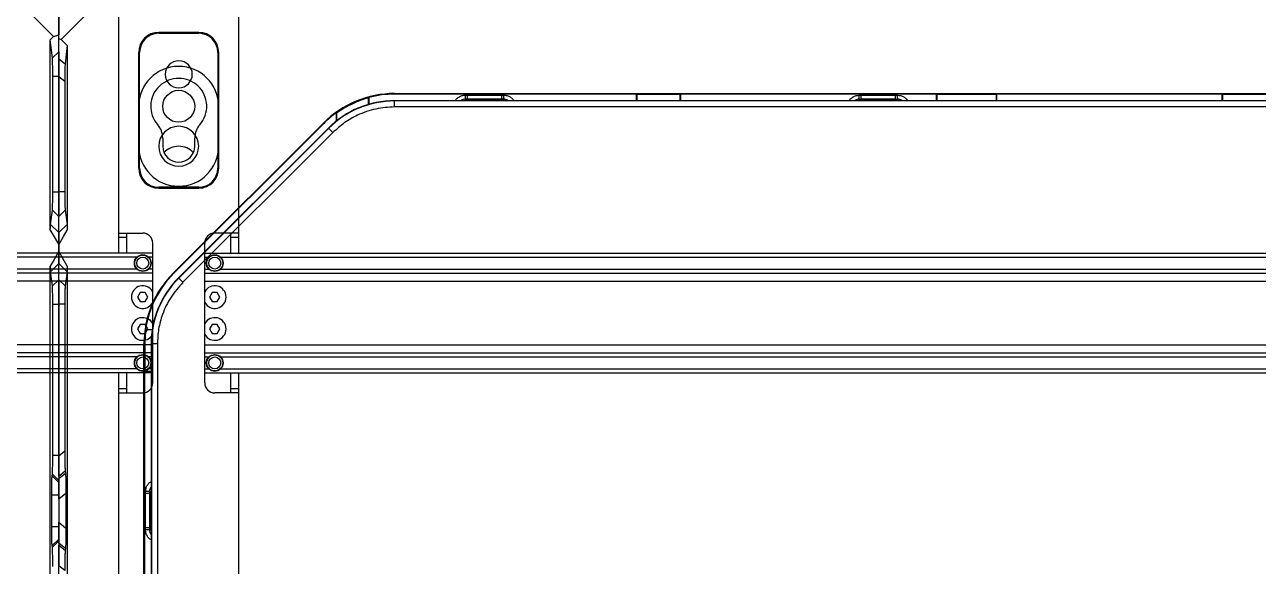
# Model space of a CAD drawing. Header units: millimetres. Extents: x 9226 to 36041, y 16031 to 21779.
# Drawn here: x 30476.7 to 30785.2, y 18626.8 to 18762.4 of the extents above; entities that cross this region are included whole.
import ezdxf

# ---------------------------------------------------------------- set-up
doc = ezdxf.new("R2010")
doc.units = ezdxf.units.MM
doc.layers.add('02___PRT_ALL_AXES', color=7, linetype='Continuous')

# ---------------------------------------------------------------- blocks, each defined once
blk = doc.blocks.new('G$CBB86864E')
at = {"color": 114, "linetype": 'Continuous', "true_color": 0x139b48}
for p, q in [((42, 612.5), (42, 672.5)), ((72, 612.5), (72, 672.5)), ((47, 649.25), (47, 639.25)), ((67, 639.25), (67, 649.25)), ((53, 641.31), (53, 639.25)), ((61, 639.25), (61, 641.31)), ((42, 617.5), (48, 617.5)), ((44, 612.5), (44, 617.5)), ((72, 617.5), (66, 617.5)), ((70, 612.5), (70, 617.5)), ((42, 616.5), (44, 616.5)), ((50.5, 580), (50.5, 615)), ((63.5, 580), (63.5, 615)), ((70, 616.5), (72, 616.5)), ((50.5, 612.5), (0.5, 612.5)), ((50.5, 611.5), (49.47, 611.5)), ((63.5, 612.5), (590.5, 612.5)), ((63.5, 611.5), (64.53, 611.5)), ((50.5, 608.5), (49.47, 608.5)), ((63.5, 608.5), (64.53, 608.5)), ((50.5, 605.5), (0, 605.5)), ((50.5, 607.5), (0.5, 607.5)), ((63.5, 607.5), (590.5, 607.5)), ((63.5, 605.5), (590.5, 605.5)), ((47.35, 602.62), (46.71, 601.5)), ((48.64, 602.62), (47.35, 602.62)), ((49.29, 601.5), (48.64, 602.62)), ((65.36, 602.62), (64.71, 601.5)), ((66.64, 602.62), (65.36, 602.62)), ((67.29, 601.5), (66.64, 602.62)), ((46.71, 601.5), (47.35, 600.38)), ((47.35, 600.38), (48.64, 600.38)), ((48.64, 600.38), (49.29, 601.5)), ((64.71, 601.5), (65.36, 600.38)), ((65.36, 600.38), (66.64, 600.38)), ((66.64, 600.38), (67.29, 601.5)), ((47.35, 594.62), (46.71, 593.5)), ((46.71, 593.5), (47.35, 592.38)), ((48.64, 594.62), (47.35, 594.62)), ((47.35, 592.38), (48.64, 592.38)), ((49.29, 593.5), (48.64, 594.62)), ((48.64, 592.38), (49.29, 593.5)), ((65.36, 594.62), (64.71, 593.5)), ((64.71, 593.5), (65.36, 592.38)), ((66.64, 594.62), (65.36, 594.62)), ((65.36, 592.38), (66.64, 592.38)), ((67.29, 593.5), (66.64, 594.62)), ((66.64, 592.38), (67.29, 593.5)), ((50.5, 589.5), (0, 589.5)), ((63.5, 589.5), (590.5, 589.5)), ((50.5, 587.5), (0.5, 587.5)), ((50.5, 586.5), (49.47, 586.5)), ((63.5, 587.5), (590.5, 587.5)), ((63.5, 586.5), (64.53, 586.5)), ((50.5, 583.5), (49.47, 583.5)), ((63.5, 583.5), (64.53, 583.5)), ((50.5, 582.5), (0.5, 582.5)), ((42, 95), (42, 582.5)), ((44, 577.5), (44, 582.5)), ((63.5, 582.5), (590.5, 582.5)), ((70, 577.5), (70, 582.5)), ((72, 95), (72, 582.5)), ((44, 578.5), (42, 578.5)), ((42, 577.5), (48, 577.5)), ((72, 577.5), (66, 577.5)), ((72, 578.5), (70, 578.5))]:
    blk.add_line(p, q, dxfattribs=at)
for centre, radius in [((48, 610), 2), ((48, 610), 1.5), ((66, 610), 2), ((66, 610), 1.5), ((48, 585), 2), ((48, 585), 1.5), ((66, 585), 2), ((66, 585), 1.5)]:
    blk.add_circle(centre, radius, dxfattribs=at)
for centre, radius, start, end in [((57, 649.25), 10, 0, 180), ((57, 649.25), 7, 318.5904, 221.4096), ((48, 641.31), 5, 0, 41.4096), ((66, 641.31), 5, 138.5904, 180), ((57, 639.25), 10, 180, 0), ((57, 639.25), 4, 180, 0), ((57, 634.25), 5, 43.1308, 136.8692), ((48, 615), 2.5, 0, 90), ((66, 615), 2.5, 90, 180), ((48, 580), 2.5, 270, 0), ((66, 580), 2.5, 180, 270)]:
    blk.add_arc(centre, radius, start, end, dxfattribs=at)
at = {"layer": '02___PRT_ALL_AXES', "color": 114, "linetype": 'Continuous', "true_color": 0x139b48}
for p, q in [((46.53, 611.5), (7.47, 611.5)), ((67.47, 611.5), (586.53, 611.5)), ((46.53, 608.5), (7.47, 608.5)), ((67.47, 608.5), (586.53, 608.5)), ((46.53, 586.5), (7.47, 586.5)), ((67.47, 586.5), (586.53, 586.5)), ((46.53, 583.5), (7.47, 583.5)), ((67.47, 583.5), (586.53, 583.5))]:
    blk.add_line(p, q, dxfattribs=at)
for centre, radius in [((57, 649.25), 4), ((48, 610), 2.1), ((66, 610), 2.1), ((48, 585), 2.1), ((66, 585), 2.1)]:
    blk.add_circle(centre, radius, dxfattribs=at)
for centre, start, end in [((48, 601.5), 28.0842, 331.9158), ((66, 601.5), 208.0842, 151.9158), ((48, 593.5), 28.0842, 331.9158), ((66, 593.5), 208.0842, 151.9158)]:
    blk.add_arc(centre, 2.84, start, end, dxfattribs=at)
blk = doc.blocks.new('*U254')
blk.add_blockref('G$CBB86864E', (-306, -341.75))
blk = doc.blocks.new('*U248')
blk.add_blockref('*U254', (600, 0))
blk = doc.blocks.new('G$C9B8E3940')
at = {"color": 7, "linetype": 'Continuous', "lineweight": 25}
for p, q in [((0, 374.63), (0, 382.17)), ((7.56, 381.34), (0.63, 374.41)), ((598.66, 375.13), (592.24, 381.54)), ((600, 382.17), (600, 375.59)), ((0, 374.63), (0.63, 374.41)), ((0, 369.52), (0, 374.63)), ((0.63, 374.41), (2.12, 372.88)), ((25, 376.13), (25, 376.17)), ((35, 376.17), (25, 376.17)), ((25, 375.95), (25, 376.13)), ((25, 376.13), (35, 376.13)), ((25, 375.95), (35, 375.95)), ((35, 376.13), (35, 376.17)), ((35, 375.95), (35, 376.13)), ((597.89, 374.34), (598.66, 375.13)), ((597.89, 326.7), (597.89, 374.34)), ((598.41, 369.77), (597.89, 374.34)), ((598.66, 375.13), (600, 375.59)), ((600, 371.31), (600, 375.59)), ((2.12, 372.88), (1.59, 368.29)), ((2.12, 372.88), (2.12, 326.7)), ((20.04, 371.17), (20, 371.17)), ((20, 371.17), (20, 342.17)), ((20.04, 342.17), (20.04, 371.17)), ((20.04, 371.17), (20.22, 371.17)), ((20.22, 342.17), (20.22, 371.17)), ((39.78, 371.17), (39.96, 371.17)), ((39.78, 371.17), (39.78, 342.17)), ((39.96, 371.17), (39.96, 342.17)), ((39.96, 371.17), (40, 371.17)), ((40, 342.17), (40, 371.17)), ((598.41, 369.77), (600, 371.31)), ((0, 369.52), (1.59, 368.29)), ((1.5, 363.91), (0, 365.07)), ((0, 336.24), (0, 365.07)), ((598.5, 336.24), (598.5, 365.21)), ((598.5, 365.21), (600, 365.21)), ((600, 365.21), (600, 336.24)), ((1.5, 363.91), (1.5, 336.24)), ((77.43, 358.14), (77.43, 359.75)), ((77.52, 359.87), (77.52, 358.16)), ((84, 360.87), (516, 360.87)), ((84, 360.72), (84, 360.87)), ((144.48, 360.72), (84, 360.72)), ((84, 359), (84, 359.08)), ((101.5, 359.08), (84, 359.08)), ((84, 357.51), (84, 359)), ((516, 359), (84, 359)), ((101.67, 359.17), (101.5, 359.08)), ((111.33, 359.17), (101.67, 359.17)), ((101.68, 359.37), (111.32, 359.37)), ((101.71, 360.47), (102.21, 360.47)), ((102.21, 360.47), (110.79, 360.47)), ((102.21, 359.47), (102.21, 360.47)), ((110.79, 359.47), (102.21, 359.47)), ((110.79, 360.47), (111.29, 360.47)), ((110.79, 359.47), (110.79, 360.47)), ((111.29, 359.47), (110.79, 359.47)), ((111.29, 359.47), (111.29, 360.47)), ((111.5, 359.08), (111.33, 359.17)), ((200, 359.08), (111.5, 359.08)), ((144.48, 360.72), (144.57, 360.63)), ((144.48, 359.08), (144.48, 360.72)), ((155.43, 360.63), (144.57, 360.63)), ((144.57, 360.63), (144.57, 359.08)), ((155.43, 360.63), (155.52, 360.72)), ((155.43, 359.08), (155.43, 360.63)), ((219.48, 360.72), (155.52, 360.72)), ((155.52, 360.72), (155.52, 359.08)), ((200.17, 359.17), (200, 359.08)), ((209.83, 359.17), (200.17, 359.17)), ((200.18, 359.37), (209.82, 359.37)), ((200.21, 359.47), (200.21, 360.45)), ((200.71, 360.45), (209.29, 360.45)), ((200.71, 359.47), (200.71, 360.45)), ((209.29, 359.47), (200.71, 359.47)), ((209.29, 359.47), (209.29, 360.45)), ((209.79, 359.47), (209.79, 360.45)), ((210, 359.08), (209.83, 359.17)), ((390, 359.08), (210, 359.08)), ((219.48, 360.72), (219.57, 360.63)), ((219.48, 359.08), (219.48, 360.72)), ((234.43, 360.63), (219.57, 360.63)), ((219.57, 360.63), (219.57, 359.08)), ((234.43, 360.63), (234.52, 360.72)), ((234.43, 360.63), (234.43, 359.08)), ((290.98, 360.72), (234.52, 360.72)), ((234.52, 360.72), (234.52, 359.08)), ((290.98, 360.72), (291.07, 360.63)), ((290.98, 359.08), (290.98, 360.72)), ((308.93, 360.63), (291.07, 360.63)), ((291.07, 360.63), (291.07, 359.08)), ((69.48, 354.04), (69.48, 356.09)), ((69.57, 354.1), (69.57, 356.04)), ((516, 357.51), (84, 357.51)), ((28.68, 315.99), (66.18, 353.49)), ((66.29, 353.38), (28.79, 315.89)), ((67.45, 352.22), (29.95, 314.73)), ((67.5, 352.17), (30, 314.67)), ((66.29, 353.38), (66.18, 353.49)), ((67.5, 352.17), (67.45, 352.22)), ((68.56, 351.11), (31.06, 313.61)), ((20.04, 342.17), (20, 342.17)), ((20.04, 342.17), (20.22, 342.17)), ((39.78, 342.17), (39.96, 342.17)), ((39.96, 342.17), (40, 342.17)), ((35, 337.39), (25, 337.39)), ((25, 337.21), (25, 337.39)), ((35, 337.21), (25, 337.21)), ((25, 337.21), (25, 337.17)), ((25, 337.17), (35, 337.17)), ((35, 337.21), (35, 337.39)), ((35, 337.21), (35, 337.17)), ((1.5, 336.24), (0, 336.24)), ((598.5, 336.24), (600, 336.24)), ((1.6, 331.65), (0, 330.1)), ((1.6, 331.65), (2.06, 328.07)), ((597.94, 328.07), (598.4, 331.65)), ((598.4, 331.65), (600, 330.1)), ((0, 326.06), (0, 330.1)), ((2.06, 328.07), (0, 326.06)), ((597.94, 328.07), (600, 326.06)), ((600, 326.06), (600, 330.1)), ((0, 321.38), (0, 322.96)), ((600, 322.96), (600, 321.38)), ((2.06, 316.27), (0, 318.28)), ((0, 314.24), (0, 318.28)), ((597.94, 316.27), (600, 318.28)), ((600, 314.24), (600, 318.28)), ((2.06, 316.27), (1.6, 312.69)), ((2.12, 317.64), (2.12, 109.2)), ((28.79, 315.89), (28.68, 315.99)), ((30, 314.67), (29.95, 314.73)), ((597.89, 109.2), (597.89, 317.64)), ((598.4, 312.69), (597.94, 316.27)), ((1.6, 312.69), (0, 314.24)), ((598.4, 312.69), (600, 314.24)), ((1.5, 308.11), (0, 308.11)), ((0, 270.19), (0, 308.11)), ((1.5, 308.11), (1.5, 271.4)), ((598.5, 270.34), (598.5, 308.11)), ((598.5, 308.11), (600, 308.11)), ((600, 308.11), (600, 270.34)), ((21.72, 301.82), (23.38, 301.82)), ((23.36, 301.73), (21.79, 301.73)), ((21.3, 128.67), (21.3, 298.17)), ((21.54, 298.17), (21.3, 298.17)), ((21.54, 298.17), (21.54, 291.3)), ((23.17, 298.17), (23.09, 298.17)), ((23.09, 298.17), (23.09, 261.42)), ((24.67, 298.17), (23.17, 298.17)), ((23.17, 298.17), (23.17, 128.67)), ((24.67, 298.17), (24.67, 128.67)), ((21.45, 291.3), (21.45, 222.44)), ((23.09, 291.3), (21.45, 291.3)), ((0, 270.19), (1.5, 271.4)), ((598.5, 270.34), (600, 270.34)), ((1.61, 266.3), (0, 265)), ((0, 264.51), (1.67, 265.86)), ((1.61, 266.3), (1.67, 265.86)), ((598.34, 265.15), (598.4, 265.55)), ((600, 263.98), (598.4, 265.55)), ((0, 265), (0, 264.51)), ((598.34, 265.15), (600, 263.52)), ((600, 263.98), (600, 263.52)), ((1.79, 260.77), (0, 259.32)), ((0, 259.32), (0, 253.52)), ((1.79, 260.77), (1.79, 252.08)), ((21.7, 260.71), (21.7, 261.21)), ((22.7, 261.21), (21.7, 261.21)), ((21.7, 252.13), (21.7, 260.71)), ((22.7, 260.71), (21.7, 260.71)), ((22.7, 261.21), (22.7, 260.71)), ((22.7, 260.71), (22.7, 252.13)), ((22.81, 251.6), (22.81, 261.24)), ((23.09, 261.42), (23.01, 261.25)), ((23.01, 261.25), (23.01, 251.59)), ((598.24, 252.49), (598.24, 260.35)), ((600, 260.35), (598.24, 260.35)), ((600, 260.35), (600, 252.49)), ((0, 253.52), (1.79, 252.08)), ((21.7, 251.63), (21.7, 252.13)), ((22.7, 252.13), (21.7, 252.13)), ((23.01, 251.59), (23.09, 251.42)), ((23.09, 251.42), (23.09, 128.67)), ((598.24, 252.49), (600, 252.49)), ((1.67, 246.98), (0, 248.33)), ((0, 248.33), (0, 247.84)), ((0, 247.84), (1.61, 246.54)), ((1.67, 246.98), (1.61, 246.54)), ((600, 249.32), (598.34, 247.69)), ((598.4, 247.29), (598.34, 247.69)), ((598.4, 247.29), (600, 248.86)), ((600, 249.32), (600, 248.86)), ((1.5, 241.44), (0, 242.65)), ((0, 118.74), (0, 242.65))]:
    blk.add_line(p, q, dxfattribs=at)
at = {"color": 7, "linetype": 'Continuous', "lineweight": 25, "flags": 128}
for points in [[(101.71, 359.47), (101.71, 360.03), (101.71, 360.47)], [(69.57, 356.04), (69.52, 356.07), (69.48, 356.09)], [(68.56, 351.11), (68.36, 351.31), (68.16, 351.51), (67.98, 351.69), (67.82, 351.85), (67.69, 351.98), (67.59, 352.08), (67.52, 352.15), (67.5, 352.17)], [(0, 322.96), (1.19, 325.05), (2.12, 326.7)], [(597.89, 326.7), (599.07, 324.61), (600, 322.96)], [(2.12, 317.64), (0.93, 319.74), (0, 321.38)], [(600, 321.38), (598.82, 319.29), (597.89, 317.64)], [(31.06, 313.61), (30.86, 313.82), (30.66, 314.01), (30.48, 314.19), (30.32, 314.35), (30.19, 314.48), (30.09, 314.58), (30.03, 314.65), (30, 314.67)], [(21.79, 301.73), (21.75, 301.78), (21.72, 301.82)], [(22.7, 251.63), (22.14, 251.63), (21.7, 251.63)]]:
    blk.add_lwpolyline(points, dxfattribs=at)
at = {"color": 7, "linetype": 'Continuous', "lineweight": 25}
for centre, radius, start, end in [((25, 371.17), 5, 90, 180), ((25, 371.17), 4.96, 90, 180), ((25, 371.17), 4.78, 90, 180), ((35, 371.17), 5, 0, 90), ((35, 371.17), 4.96, 0, 90), ((35, 371.17), 4.78, 0, 90), ((30, 365.67), 3.4, 0, 180), ((30, 365.67), 3.4, 180, 0), ((84, 335.67), 25.2, 90, 135), ((84, 335.67), 23.41, 90, 135), ((84, 335.67), 23.33, 90, 135), ((84, 335.67), 24.96, 105.2533, 125.3088), ((84, 335.67), 25.05, 90, 104.992), ((200.71, 477.45), 117, 269.7555, 269.9983), ((200.71, 477.45), 117.98, 269.7555, 269.9983), ((209.29, 477.45), 117, 270.0017, 270.2445), ((209.29, 477.45), 117.98, 270.0017, 270.2445), ((84, 335.67), 25.05, 125.4122, 135), ((30, 347.67), 5, 0, 180), ((30, 347.67), 5, 180, 0), ((25, 342.17), 5, 180, 270), ((25, 342.17), 4.96, 180, 270), ((25, 342.17), 4.78, 180, 270), ((35, 342.17), 4.96, 270, 0), ((35, 342.17), 4.78, 270, 0), ((35, 342.17), 5, 270, 0), ((46.5, 298.17), 25.2, 135, 180), ((46.5, 298.17), 25.05, 135, 171.64), ((46.5, 298.17), 23.41, 135, 180), ((46.5, 298.17), 23.33, 135, 180), ((46.5, 298.17), 24.96, 171.813, 180)]:
    blk.add_arc(centre, radius, start, end, dxfattribs=at)
for points, knots in [([(600, 371.31), (600, 371.29), (600, 371.24), (600, 371.16), (600, 371.07), (600, 370.97), (600, 370.86), (600, 370.75), (600, 370.62), (600, 370.34), (600, 369.86), (600, 369.09), (600, 368.22), (600, 367.45), (600, 366.86), (600, 366.45), (600, 366.04), (600, 365.63), (600, 365.35), (600, 365.21)], [0, 0, 0, 0, 0.031399, 0.062652, 0.093812, 0.124932, 0.156066, 0.187268, 0.218591, 0.250088, 0.374901, 0.49976, 0.624501, 0.749632, 0.799962, 0.849944, 0.899797, 0.949742, 1, 1, 1, 1]), ([(0, 365.07), (0, 365.66), (0, 366.8), (0, 368.18), (0, 369.1), (0, 369.38), (0, 369.52)], [0, 0, 0, 0, 0.285212, 0.557578, 0.774011, 1, 1, 1, 1]), ([(1.59, 368.29), (1.58, 368.17), (1.57, 367.98), (1.54, 367.46), (1.53, 367.13), (1.52, 366.37), (1.51, 365.92), (1.5, 364.96), (1.5, 364.44), (1.5, 363.91)], [0, 0, 0, 0, 0.25, 0.25, 0.5, 0.5, 0.75, 0.75, 1, 1, 1, 1]), ([(598.5, 365.21), (598.5, 365.29), (598.5, 365.44), (598.5, 365.66), (598.5, 365.88), (598.5, 366.1), (598.5, 366.32), (598.5, 366.54), (598.49, 366.93), (598.49, 367.48), (598.47, 368.14), (598.46, 368.71), (598.45, 369.11), (598.43, 369.37), (598.43, 369.53), (598.42, 369.67), (598.41, 369.73), (598.41, 369.77)], [0, 0, 0, 0, 0.035868, 0.071569, 0.107184, 0.142799, 0.178496, 0.21436, 0.250472, 0.375535, 0.500425, 0.624999, 0.74992, 0.812665, 0.874962, 0.937258, 1, 1, 1, 1]), ([(99.2, 359.08), (99.27, 359.2), (99.49, 359.57), (100.06, 360.02), (100.85, 360.4), (101.42, 360.45), (101.71, 360.47)], [0, 0, 0, 0, 0.138843, 0.425867, 0.712956, 1, 1, 1, 1]), ([(101.71, 359.47), (101.53, 359.46), (101.17, 359.43), (100.77, 359.27), (100.58, 359.12), (100.54, 359.08)], [0, 0, 0, 0, 0.43012, 0.864424, 1, 1, 1, 1]), ([(101.67, 359.17), (101.68, 359.17), (101.68, 359.18), (101.68, 359.23), (101.68, 359.3), (101.68, 359.34), (101.68, 359.37)], [0, 0, 0, 0, 0.270751, 0.562569, 0.789515, 1, 1, 1, 1]), ([(111.29, 360.47), (111.57, 360.45), (112.15, 360.4), (112.93, 360.03), (113.5, 359.58), (113.73, 359.2), (113.8, 359.08)], [0, 0, 0, 0, 0.284179, 0.569434, 0.854624, 1, 1, 1, 1]), ([(112.46, 359.08), (112.42, 359.12), (112.24, 359.27), (111.83, 359.43), (111.47, 359.46), (111.29, 359.47)], [0, 0, 0, 0, 0.135248, 0.570376, 1, 1, 1, 1]), ([(111.32, 359.37), (111.32, 359.34), (111.32, 359.28), (111.32, 359.21), (111.32, 359.17), (111.33, 359.17), (111.33, 359.17)], [0, 0, 0, 0, 0.270435, 0.562123, 0.789275, 1, 1, 1, 1]), ([(197.72, 359.08), (197.82, 359.23), (198.06, 359.61), (198.66, 360.05), (199.4, 360.39), (199.94, 360.43), (200.21, 360.45)], [0, 0, 0, 0, 0.182887, 0.455405, 0.727774, 1, 1, 1, 1]), ([(200.21, 359.47), (200.03, 359.46), (199.67, 359.43), (199.27, 359.27), (199.09, 359.11), (199.05, 359.08)], [0, 0, 0, 0, 0.427831, 0.868315, 1, 1, 1, 1]), ([(200.17, 359.17), (200.18, 359.17), (200.18, 359.18), (200.18, 359.23), (200.18, 359.3), (200.18, 359.34), (200.18, 359.37)], [0, 0, 0, 0, 0.270751, 0.562569, 0.789516, 1, 1, 1, 1]), ([(209.79, 360.45), (210.06, 360.43), (210.6, 360.39), (211.34, 360.05), (211.94, 359.61), (212.18, 359.23), (212.28, 359.08)], [0, 0, 0, 0, 0.271754, 0.544288, 0.816675, 1, 1, 1, 1]), ([(210.95, 359.08), (210.91, 359.11), (210.73, 359.27), (210.33, 359.43), (209.97, 359.46), (209.79, 359.47)], [0, 0, 0, 0, 0.1297989, 0.5709458, 1, 1, 1, 1]), ([(209.82, 359.37), (209.82, 359.34), (209.82, 359.28), (209.82, 359.21), (209.82, 359.17), (209.83, 359.17), (209.83, 359.17)], [0, 0, 0, 0, 0.270436, 0.562125, 0.789277, 1, 1, 1, 1]), ([(84, 357.51), (82.41, 357.41), (79.2, 357.2), (74.95, 355.68), (71.35, 353.64), (69.48, 351.95), (68.56, 351.11)], [0, 0, 0, 0, 0.277835, 0.560459, 0.782101, 1, 1, 1, 1]), ([(0, 330.1), (0, 330.12), (0, 330.15), (0, 330.22), (0, 330.29), (0, 330.37), (0, 330.46), (0, 330.56), (0, 330.67), (0, 330.78), (0, 331.05), (0, 331.52), (0, 332.29), (0, 333.18), (0, 333.95), (0, 334.56), (0, 334.97), (0, 335.39), (0, 335.81), (0, 336.09), (0, 336.24)], [0, 0, 0, 0, 0.027944, 0.0557601, 0.0834869, 0.1111636, 0.1388295, 0.1665238, 0.1942858, 0.2221545, 0.2501682, 0.3750481, 0.5000251, 0.6248208, 0.7498149, 0.8000557, 0.8499661, 0.8997743, 0.9497097, 1, 1, 1, 1]), ([(1.5, 336.24), (1.5, 336.17), (1.5, 336.04), (1.5, 335.84), (1.5, 335.64), (1.5, 335.44), (1.5, 335.24), (1.5, 335.05), (1.51, 334.86), (1.51, 334.47), (1.52, 333.92), (1.53, 333.26), (1.54, 332.69), (1.56, 332.29), (1.57, 332.04), (1.58, 331.87), (1.59, 331.74), (1.6, 331.68), (1.6, 331.65)], [0, 0, 0, 0, 0.031364, 0.062594, 0.093748, 0.124885, 0.156063, 0.187341, 0.218775, 0.250423, 0.37549, 0.5002, 0.624668, 0.749756, 0.812662, 0.875029, 0.93732, 1, 1, 1, 1]), ([(598.4, 331.65), (598.4, 331.67), (598.41, 331.7), (598.41, 331.75), (598.42, 331.81), (598.42, 331.88), (598.43, 331.96), (598.43, 332.04), (598.44, 332.13), (598.45, 332.33), (598.46, 332.69), (598.47, 333.26), (598.49, 333.93), (598.49, 334.54), (598.5, 335.05), (598.5, 335.44), (598.5, 335.84), (598.5, 336.1), (598.5, 336.24)], [0, 0, 0, 0, 0.031369, 0.062604, 0.093761, 0.124899, 0.156076, 0.187351, 0.218781, 0.250423, 0.37549, 0.500202, 0.624684, 0.74977, 0.812676, 0.87504, 0.937326, 1, 1, 1, 1]), ([(600, 336.24), (600, 336.16), (600, 336), (600, 335.76), (600, 335.53), (600, 335.3), (600, 335.07), (600, 334.84), (600, 334.61), (600, 334.38), (600, 333.9), (600, 333.18), (600, 332.29), (600, 331.52), (600, 331.01), (600, 330.69), (600, 330.5), (600, 330.34), (600, 330.2), (600, 330.13), (600, 330.1)], [0, 0, 0, 0, 0.027956, 0.055781, 0.083514, 0.111194, 0.138859, 0.166549, 0.194304, 0.222161, 0.250161, 0.375032, 0.500008, 0.624842, 0.749841, 0.800085, 0.849995, 0.899798, 0.949723, 1, 1, 1, 1]), ([(2.06, 328.07), (2.06, 328.06), (2.07, 328.03), (2.07, 327.98), (2.07, 327.92), (2.08, 327.85), (2.08, 327.77), (2.09, 327.68), (2.09, 327.56), (2.1, 327.4), (2.11, 327.19), (2.11, 326.96), (2.11, 326.79), (2.12, 326.7)], [0, 0, 0, 0, 0.070627, 0.141117, 0.211685, 0.28254, 0.353893, 0.425947, 0.498903, 0.626368, 0.751621, 0.875781, 1, 1, 1, 1]), ([(597.89, 326.7), (597.89, 326.75), (597.89, 326.85), (597.89, 326.99), (597.89, 327.12), (597.9, 327.25), (597.9, 327.36), (597.91, 327.48), (597.91, 327.61), (597.92, 327.75), (597.92, 327.89), (597.93, 328), (597.94, 328.05), (597.94, 328.07)], [0, 0, 0, 0, 0.070759, 0.141336, 0.211942, 0.282789, 0.354086, 0.426038, 0.498844, 0.626087, 0.751275, 0.87553, 1, 1, 1, 1]), ([(0, 326.06), (0, 326.03), (0.01, 325.95), (0.01, 325.79), (0.01, 325.73), (0.01, 325.59), (0.01, 325.51), (0.01, 325.13), (0.01, 324.24), (0, 323.45), (0, 322.96)], [0, 0, 0, 0, 0.125, 0.125, 0.1875, 0.1875, 0.25, 0.25, 0.5, 1, 1, 1, 1]), ([(600, 322.96), (600, 323.29), (600, 323.9), (600, 324.68), (600, 325.3), (600, 325.67), (600, 325.84), (599.99, 325.91), (599.99, 325.96), (600, 326), (600, 326.03), (600, 326.05), (600, 326.06)], [0, 0, 0, 0, 0.289629, 0.546849, 0.69149, 0.839411, 0.868678, 0.897795, 0.916239, 0.948597, 0.965761, 1, 1, 1, 1]), ([(0, 321.38), (0, 321.06), (0, 320.44), (0, 319.66), (0, 319.04), (0, 318.67), (0, 318.5), (0.01, 318.43), (0.01, 318.38), (0, 318.35), (0, 318.31), (0, 318.29), (0, 318.28)], [0, 0, 0, 0, 0.289629, 0.546849, 0.69149, 0.839411, 0.868678, 0.897795, 0.916239, 0.948597, 0.965761, 1, 1, 1, 1]), ([(600, 318.28), (600, 318.32), (599.99, 318.39), (599.99, 318.55), (599.99, 318.62), (599.99, 318.75), (599.99, 318.83), (599.99, 319.21), (599.99, 320.1), (600, 320.89), (600, 321.38)], [0, 0, 0, 0, 0.125, 0.125, 0.1875, 0.1875, 0.25, 0.25, 0.5, 1, 1, 1, 1]), ([(2.12, 317.64), (2.12, 317.59), (2.11, 317.49), (2.11, 317.36), (2.11, 317.22), (2.1, 317.1), (2.1, 316.98), (2.1, 316.86), (2.09, 316.73), (2.08, 316.59), (2.08, 316.45), (2.07, 316.34), (2.06, 316.29), (2.06, 316.27)], [0, 0, 0, 0, 0.070759, 0.141336, 0.211942, 0.282789, 0.354086, 0.426038, 0.498844, 0.626087, 0.751275, 0.87553, 1, 1, 1, 1]), ([(597.94, 316.27), (597.94, 316.28), (597.94, 316.31), (597.93, 316.36), (597.93, 316.42), (597.92, 316.49), (597.92, 316.57), (597.91, 316.66), (597.91, 316.78), (597.9, 316.94), (597.9, 317.15), (597.89, 317.39), (597.89, 317.56), (597.89, 317.64)], [0, 0, 0, 0, 0.070627, 0.141117, 0.211685, 0.28254, 0.353893, 0.425947, 0.498903, 0.626368, 0.751621, 0.875781, 1, 1, 1, 1]), ([(0, 308.11), (0, 308.18), (0, 308.34), (0, 308.58), (0, 308.81), (0, 309.04), (0, 309.27), (0, 309.5), (0, 309.73), (0, 309.96), (0, 310.44), (0, 311.16), (0, 312.05), (0, 312.82), (0, 313.33), (0, 313.65), (0, 313.84), (0, 314), (0, 314.14), (0, 314.21), (0, 314.24)], [0, 0, 0, 0, 0.027956, 0.055781, 0.083514, 0.111194, 0.138859, 0.166549, 0.194304, 0.222161, 0.250161, 0.375032, 0.500008, 0.624842, 0.749841, 0.800085, 0.849995, 0.899798, 0.949723, 1, 1, 1, 1]), ([(1.6, 312.69), (1.6, 312.67), (1.59, 312.64), (1.59, 312.59), (1.58, 312.53), (1.58, 312.46), (1.57, 312.39), (1.57, 312.3), (1.56, 312.21), (1.56, 312.01), (1.54, 311.65), (1.53, 311.08), (1.52, 310.42), (1.51, 309.81), (1.5, 309.29), (1.5, 308.9), (1.5, 308.51), (1.5, 308.24), (1.5, 308.11)], [0, 0, 0, 0, 0.031369, 0.062604, 0.093761, 0.124899, 0.156076, 0.187351, 0.218781, 0.250423, 0.37549, 0.500202, 0.624684, 0.74977, 0.812676, 0.87504, 0.937326, 1, 1, 1, 1]), ([(31.06, 313.61), (30.01, 312.42), (27.88, 310.01), (25.95, 305.93), (24.85, 301.93), (24.73, 299.42), (24.67, 298.17)], [0, 0, 0, 0, 0.277834, 0.560459, 0.782101, 1, 1, 1, 1]), ([(598.5, 308.11), (598.5, 308.17), (598.5, 308.31), (598.5, 308.51), (598.5, 308.7), (598.5, 308.9), (598.5, 309.1), (598.5, 309.29), (598.5, 309.49), (598.49, 309.87), (598.49, 310.42), (598.47, 311.08), (598.46, 311.66), (598.44, 312.05), (598.43, 312.31), (598.42, 312.47), (598.41, 312.6), (598.41, 312.66), (598.4, 312.69)], [0, 0, 0, 0, 0.031364, 0.062594, 0.093748, 0.124885, 0.156063, 0.187341, 0.218775, 0.250423, 0.37549, 0.5002, 0.624668, 0.749756, 0.812662, 0.875029, 0.93732, 1, 1, 1, 1]), ([(600, 314.24), (600, 314.23), (600, 314.19), (600, 314.12), (600, 314.05), (600, 313.97), (600, 313.88), (600, 313.78), (600, 313.67), (600, 313.56), (600, 313.29), (600, 312.82), (600, 312.05), (600, 311.16), (600, 310.39), (600, 309.78), (600, 309.37), (600, 308.95), (600, 308.53), (600, 308.25), (600, 308.11)], [0, 0, 0, 0, 0.027944, 0.05576, 0.083487, 0.111164, 0.138829, 0.166524, 0.194286, 0.222154, 0.250168, 0.375048, 0.500025, 0.624821, 0.749815, 0.800056, 0.849966, 0.899774, 0.94971, 1, 1, 1, 1]), ([(0, 265), (0, 265.21), (0, 265.6), (0, 266.97), (0, 268.57), (0, 269.64), (0, 270.19)], [0, 0, 0, 0, 0.2856931, 0.5573723, 0.7734886, 1, 1, 1, 1]), ([(1.5, 271.4), (1.5, 270.7), (1.51, 269.35), (1.53, 267.73), (1.57, 266.72), (1.6, 266.44), (1.61, 266.3)], [0, 0, 0, 0, 0.283668, 0.55365, 0.770467, 1, 1, 1, 1]), ([(598.4, 265.55), (598.4, 265.56), (598.4, 265.59), (598.41, 265.64), (598.41, 265.7), (598.42, 265.77), (598.42, 265.85), (598.43, 265.94), (598.43, 266.03), (598.44, 266.24), (598.46, 266.6), (598.47, 267.2), (598.48, 267.9), (598.49, 268.54), (598.5, 269.08), (598.5, 269.5), (598.5, 269.92), (598.5, 270.2), (598.5, 270.34)], [0, 0, 0, 0, 0.031538, 0.062914, 0.094186, 0.125409, 0.156643, 0.187945, 0.219372, 0.250981, 0.376066, 0.500166, 0.624128, 0.749261, 0.81222, 0.874682, 0.937118, 1, 1, 1, 1]), ([(600, 270.34), (600, 270.26), (600, 270.09), (600, 269.85), (600, 269.6), (600, 269.36), (600, 269.12), (600, 268.88), (600, 268.64), (600, 268.4), (600, 267.89), (600, 267.14), (600, 266.23), (600, 265.43), (600, 264.9), (600, 264.57), (600, 264.38), (600, 264.22), (600, 264.08), (600, 264.01), (600, 263.98)], [0, 0, 0, 0, 0.028051, 0.055957, 0.083758, 0.111494, 0.139203, 0.166927, 0.194704, 0.222574, 0.250576, 0.375454, 0.500038, 0.624433, 0.7494, 0.799606, 0.84954, 0.899432, 0.949509, 1, 1, 1, 1]), ([(1.67, 265.86), (1.69, 265.74), (1.71, 265.53), (1.74, 264.95), (1.75, 264.58), (1.77, 263.68), (1.77, 263.16), (1.78, 262.02), (1.79, 261.41), (1.79, 260.77)], [0, 0, 0, 0, 0.25, 0.25, 0.5, 0.5, 0.75, 0.75, 1, 1, 1, 1]), ([(0, 259.32), (0, 260.02), (0, 261.38), (0, 263.01), (0, 264.06), (0, 264.36), (0, 264.51)], [0, 0, 0, 0, 0.285693, 0.557372, 0.773489, 1, 1, 1, 1]), ([(21.7, 261.21), (21.72, 261.49), (21.77, 262.07), (22.14, 262.85), (22.59, 263.42), (22.97, 263.64), (23.09, 263.72)], [0, 0, 0, 0, 0.2838553, 0.5688845, 0.8534347, 1, 1, 1, 1]), ([(23.09, 262.38), (23.06, 262.34), (22.9, 262.16), (22.75, 261.75), (22.71, 261.39), (22.7, 261.21)], [0, 0, 0, 0, 0.135192, 0.569991, 1, 1, 1, 1]), ([(598.24, 260.35), (598.24, 260.42), (598.24, 260.56), (598.24, 260.78), (598.24, 260.99), (598.24, 261.2), (598.24, 261.4), (598.24, 261.61), (598.24, 261.81), (598.25, 262.21), (598.25, 262.79), (598.27, 263.49), (598.28, 264.09), (598.3, 264.5), (598.31, 264.76), (598.32, 264.92), (598.33, 265.06), (598.34, 265.12), (598.34, 265.15)], [0, 0, 0, 0, 0.031524, 0.062879, 0.094122, 0.125312, 0.156509, 0.187772, 0.219157, 0.250725, 0.375643, 0.499928, 0.62399, 0.74911, 0.811952, 0.874407, 0.936936, 1, 1, 1, 1]), ([(600, 263.52), (600, 263.51), (600, 263.48), (600, 263.43), (600, 263.37), (600, 263.29), (600, 263.21), (600, 263.06), (600, 262.8), (600, 262.41), (600, 261.95), (600, 261.5), (600, 261.08), (600, 260.72), (600, 260.47), (600, 260.35)], [0, 0, 0, 0, 0.041558, 0.083031, 0.124549, 0.166241, 0.208237, 0.250661, 0.376611, 0.499974, 0.623083, 0.749247, 0.83358, 0.916808, 1, 1, 1, 1]), ([(22.81, 261.24), (22.83, 261.24), (22.89, 261.24), (22.96, 261.24), (23, 261.24), (23, 261.25), (23.01, 261.25)], [0, 0, 0, 0, 0.270446, 0.562107, 0.789269, 1, 1, 1, 1]), ([(0, 248.33), (0, 248.54), (0, 248.93), (0, 250.3), (0, 251.9), (0, 252.97), (0, 253.52)], [0, 0, 0, 0, 0.285693, 0.557372, 0.773488, 1, 1, 1, 1]), ([(1.79, 252.08), (1.79, 251.44), (1.78, 250.82), (1.77, 249.68), (1.77, 249.16), (1.75, 248.26), (1.74, 247.89), (1.71, 247.31), (1.69, 247.1), (1.67, 246.98)], [0, 0, 0, 0, 0.25, 0.25, 0.5, 0.5, 0.75, 0.75, 1, 1, 1, 1]), ([(23.09, 249.12), (22.97, 249.19), (22.6, 249.41), (22.15, 249.98), (21.77, 250.77), (21.72, 251.34), (21.7, 251.63)], [0, 0, 0, 0, 0.138846, 0.425869, 0.712956, 1, 1, 1, 1]), ([(22.7, 251.63), (22.71, 251.45), (22.75, 251.09), (22.9, 250.69), (23.06, 250.5), (23.09, 250.46)], [0, 0, 0, 0, 0.429844, 0.864231, 1, 1, 1, 1]), ([(23.01, 251.59), (23, 251.6), (22.99, 251.6), (22.94, 251.6), (22.87, 251.6), (22.83, 251.6), (22.81, 251.6)], [0, 0, 0, 0, 0.270748, 0.562604, 0.789557, 1, 1, 1, 1]), ([(598.34, 247.69), (598.34, 247.71), (598.34, 247.74), (598.33, 247.79), (598.32, 247.85), (598.32, 247.92), (598.31, 248), (598.31, 248.08), (598.3, 248.18), (598.29, 248.39), (598.28, 248.75), (598.27, 249.35), (598.25, 250.05), (598.24, 250.69), (598.24, 251.23), (598.24, 251.64), (598.24, 252.07), (598.24, 252.35), (598.24, 252.49)], [0, 0, 0, 0, 0.031591, 0.062998, 0.094275, 0.12548, 0.156672, 0.187907, 0.219242, 0.250735, 0.37563, 0.499946, 0.624169, 0.749276, 0.812121, 0.874543, 0.937012, 1, 1, 1, 1]), ([(600, 252.49), (600, 252.43), (600, 252.31), (600, 252.12), (600, 251.94), (600, 251.76), (600, 251.58), (600, 251.29), (600, 250.89), (600, 250.43), (600, 250.04), (600, 249.75), (600, 249.55), (600, 249.41), (600, 249.35), (600, 249.32)], [0, 0, 0, 0, 0.041522, 0.082966, 0.124467, 0.166159, 0.208172, 0.250637, 0.376559, 0.500003, 0.623076, 0.749308, 0.833551, 0.91677, 1, 1, 1, 1]), ([(0, 242.65), (0, 243.35), (0, 244.71), (0, 246.34), (0, 247.39), (0, 247.69), (0, 247.84)], [0, 0, 0, 0, 0.285693, 0.557372, 0.773488, 1, 1, 1, 1]), ([(598.5, 242.5), (598.5, 242.57), (598.5, 242.71), (598.5, 242.92), (598.5, 243.13), (598.5, 243.34), (598.5, 243.55), (598.5, 243.76), (598.49, 243.96), (598.49, 244.36), (598.48, 244.94), (598.47, 245.64), (598.46, 246.24), (598.44, 246.64), (598.43, 246.91), (598.42, 247.07), (598.41, 247.21), (598.4, 247.26), (598.4, 247.29)], [0, 0, 0, 0, 0.031472, 0.062797, 0.094034, 0.125242, 0.15648, 0.187807, 0.219282, 0.250962, 0.376071, 0.500136, 0.623947, 0.749089, 0.812047, 0.874544, 0.937041, 1, 1, 1, 1]), ([(600, 248.86), (600, 248.84), (600, 248.81), (600, 248.74), (600, 248.67), (600, 248.59), (600, 248.49), (600, 248.4), (600, 248.29), (600, 248.17), (600, 247.9), (600, 247.42), (600, 246.62), (600, 245.7), (600, 244.89), (600, 244.25), (600, 243.82), (600, 243.39), (600, 242.94), (600, 242.65), (600, 242.5)], [0, 0, 0, 0, 0.028076, 0.056002, 0.083816, 0.111558, 0.139266, 0.16698, 0.194739, 0.222582, 0.250547, 0.375391, 0.499963, 0.624426, 0.749428, 0.799666, 0.84961, 0.899492, 0.949545, 1, 1, 1, 1]), ([(1.61, 246.54), (1.6, 246.35), (1.56, 245.99), (1.52, 244.65), (1.5, 243.06), (1.5, 241.99), (1.5, 241.44)], [0, 0, 0, 0, 0.289123, 0.56056, 0.774996, 1, 1, 1, 1])]:
    blk.add_open_spline(points, degree=3, knots=knots, dxfattribs=at)
for points in [[(77.43, 359.75), (77.46, 359.79), (77.49, 359.83), (77.52, 359.87)], [(102.21, 359.47), (102.04, 359.47), (101.88, 359.47), (101.71, 359.47)], [(22.7, 252.13), (22.7, 251.96), (22.7, 251.8), (22.7, 251.63)]]:
    blk.add_open_spline(points, degree=3, dxfattribs=at)
blk = doc.blocks.new('*U247')
blk.add_blockref('G$C9B8E3940', (-300, -217.42))
blk = doc.blocks.new('*U255')
for p in [(0, 337.5), (600, 337.5)]:
    blk.add_blockref('*U247', p)

msp = doc.modelspace()

# ---------------------------------------------------------------- block references
at = {"lineweight": -3}
for name, p in [('*U255', (30185.25, 18264.233)), ('*U248', (30164.25, 18434.484))]:
    msp.add_blockref(name, p, dxfattribs=at)

doc.saveas('drawing.dxf')
